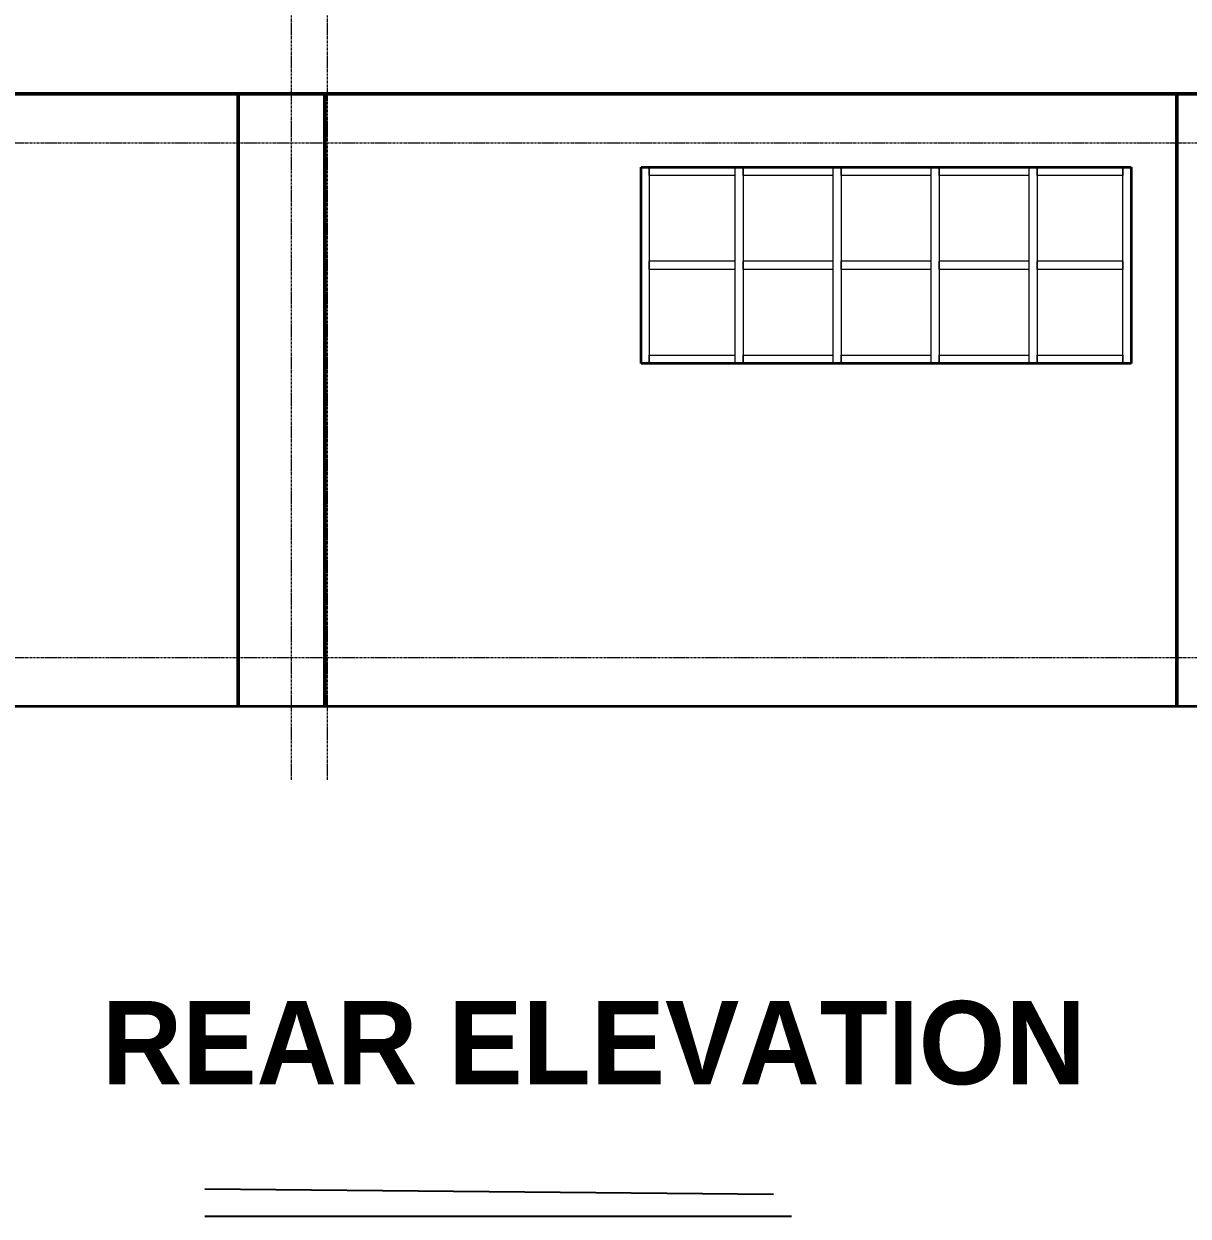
# Model space of a CAD drawing. Header units: inches. Extents: x 22 to 382261, y 22 to 371281.
# Drawn here: x 361736 to 368865, y 137666 to 144964 of the extents above; entities that cross this region are included whole.
import ezdxf

# ---------------------------------------------------------------- set-up
doc = ezdxf.new("R2010")
doc.units = ezdxf.units.IN
doc.header["$MEASUREMENT"] = 0
doc.linetypes.add('Grid Line 1_2_', pattern=[22.225, 12.7, -3.175, 3.175, -3.175])
for name, color, linetype, lineweight in [('A-FLOR', 192, 'Continuous', 9), ('A-FLOR-LEVL', 51, 'Continuous', 9), ('A-GLAZ-CWMG', 51, 'Continuous', 9), ('G-ANNO-TEXT', 231, 'Continuous', 9), ('I-WALL', 2, 'Continuous', 9), ('Q-CASE', 31, 'Continuous', 9), ('S-GRID', 1, 'Continuous', 9)]:
    doc.layers.add(name, color=color, linetype=linetype, lineweight=lineweight)
doc.styles.add('Century Gothic_B', font='GOTHICB.TTF', dxfattribs={"height": 510})

# ---------------------------------------------------------------- blocks, each defined once
blk = doc.blocks.new('Rectangular Mullion - 50 x 150mm-442057-Rear Elevation')
at = {"layer": 'A-GLAZ-CWMG'}
blk.add_line((-141.8, 2700), (-141.8, 3300), dxfattribs=at)
blk = doc.blocks.new('Rectangular Mullion - 50 x 150mm-V3-Rear Elevation')
at = {"layer": 'A-GLAZ-CWMG'}
for p, q in [((-666.8, 3250), (-666.8, 3300)), ((-141.8, 3300), (-141.8, 3250)), ((-141.8, 3250), (-666.8, 3250))]:
    blk.add_line(p, q, dxfattribs=at)
blk = doc.blocks.new('Rectangular Mullion - 50 x 150mm-442039-Rear Elevation')
at = {"layer": 'A-GLAZ-CWMG'}
blk.add_line((4008.2, 2700), (4008.2, 2100), dxfattribs=at)
blk = doc.blocks.new('Rectangular Mullion - 50 x 150mm-440585-Rear Elevation')
at = {"layer": 'A-GLAZ-CWMG'}
for p, q in [((-666.8, 2100), (-666.8, 2150)), ((-666.8, 2150), (-141.8, 2150)), ((-141.8, 2150), (-141.8, 2100))]:
    blk.add_line(p, q, dxfattribs=at)
blk = doc.blocks.new('Rectangular Mullion - 50 x 150mm-442032-Rear Elevation')
at = {"layer": 'A-GLAZ-CWMG'}
for p, q in [((-716.8, 2700), (-716.8, 2100)), ((-666.8, 2700), (-666.8, 2100))]:
    blk.add_line(p, q, dxfattribs=at)
blk = doc.blocks.new('Rectangular Mullion - 50 x 150mm-440587-Rear Elevation')
at = {"layer": 'A-GLAZ-CWMG'}
for p, q in [((-666.8, 2675), (-666.8, 2725)), ((-141.8, 2725), (-666.8, 2725)), ((-141.8, 2725), (-141.8, 2675)), ((-141.8, 2675), (-666.8, 2675))]:
    blk.add_line(p, q, dxfattribs=at)
blk = doc.blocks.new('Rectangular Mullion - 50 x 150mm-441106-Rear Elevation')
at = {"layer": 'A-GLAZ-CWMG'}
for p, q in [((-1266.8, 2675), (-1266.8, 2725)), ((-716.8, 2725), (-1266.8, 2725)), ((-716.8, 2725), (-716.8, 2675)), ((-716.8, 2675), (-1266.8, 2675))]:
    blk.add_line(p, q, dxfattribs=at)
blk = doc.blocks.new('Rectangular Mullion - 50 x 150mm-441107-Rear Elevation')
at = {"layer": 'A-GLAZ-CWMG'}
for p, q in [((-1266.8, 2100), (-1266.8, 2150)), ((-1266.8, 2150), (-716.8, 2150)), ((-716.8, 2150), (-716.8, 2100))]:
    blk.add_line(p, q, dxfattribs=at)
blk = doc.blocks.new('Rectangular Mullion - 50 x 150mm-442058-Rear Elevation')
at = {"layer": 'A-GLAZ-CWMG'}
blk.add_line((4008.2, 3300), (4008.2, 2700), dxfattribs=at)
blk = doc.blocks.new('Rectangular Mullion - 50 x 150mm-441108-Rear Elevation')
at = {"layer": 'A-GLAZ-CWMG'}
for p, q in [((-1266.8, 3250), (-1266.8, 3300)), ((-716.8, 3300), (-716.8, 3250)), ((-716.8, 3250), (-1266.8, 3250))]:
    blk.add_line(p, q, dxfattribs=at)
blk = doc.blocks.new('Rectangular Mullion - 50 x 150mm-442042-Rear Elevation')
at = {"layer": 'A-GLAZ-CWMG'}
blk.add_line((-141.8, 2100), (-141.8, 2700), dxfattribs=at)
blk = doc.blocks.new('Rectangular Mullion - 50 x 150mm-442052-Rear Elevation')
at = {"layer": 'A-GLAZ-CWMG'}
for p, q in [((-716.8, 3300), (-716.8, 2700)), ((-666.8, 3300), (-666.8, 2700))]:
    blk.add_line(p, q, dxfattribs=at)
blk = doc.blocks.new('Casework 24 - Casework 23-690569-Rear Elevation')
at = {"layer": 'Q-CASE', "lineweight": 50}
for p, q in [((1492.2, 0), (1492.2, 3750)), ((2022.2, 3750), (2022.2, 0)), ((7238.2, 0), (7238.2, 3750))]:
    blk.add_line(p, q, dxfattribs=at)

msp = doc.modelspace()

# ---------------------------------------------------------------- linework, layer by layer
for p, q in [((362844.9, 137833.6), (366325.7, 137800.3)), ((362843.3, 137665.8), (366436.3, 137666.1))]:
    msp.add_line(p, q)
at = {"layer": 'A-FLOR', "lineweight": 35}
msp.add_line((382260.9, 140786.1), (347298.3, 140786.1), dxfattribs=at)
at = {"layer": 'A-FLOR-LEVL', "linetype": 'Grid Line 1_2_'}
for p, q in [((349815.8, 144236.1), (381527.9, 144236.1)), ((349815.8, 141086.1), (380257.9, 141086.1)), ((349815.8, 140786.1), (380257.9, 140786.1))]:
    msp.add_line(p, q, dxfattribs=at)
at = {"layer": 'I-WALL', "lineweight": 50}
msp.add_line((358552.5, 144536.1), (373795, 144536.1), dxfattribs=at)
at = {"layer": 'I-WALL', "lineweight": 35}
for p, q in [((365515, 142886.1), (365515, 144086.1)), ((365515, 144086.1), (368515, 144086.1)), ((368515, 144086.1), (368515, 142886.1)), ((368515, 142886.1), (365515, 142886.1))]:
    msp.add_line(p, q, dxfattribs=at)
at = {"layer": 'S-GRID', "linetype": 'Grid Line 1_2_'}
for p, q in [((363375, 140336.1), (363375, 151491.9)), ((363595, 140336.1), (363595, 151491.9))]:
    msp.add_line(p, q, dxfattribs=at)

# ---------------------------------------------------------------- block references
at = {"layer": 'A-GLAZ-CWMG'}
for name, p in [('Rectangular Mullion - 50 x 150mm-V3-Rear Elevation', (366231.8, 140786.1)), ('Rectangular Mullion - 50 x 150mm-442058-Rear Elevation', (361556.8, 140786.1)), ('Rectangular Mullion - 50 x 150mm-442052-Rear Elevation', (366806.8, 140786.1)), ('Rectangular Mullion - 50 x 150mm-441108-Rear Elevation', (367406.8, 140786.1)), ('Rectangular Mullion - 50 x 150mm-442052-Rear Elevation', (367406.8, 140786.1)), ('Rectangular Mullion - 50 x 150mm-441108-Rear Elevation', (368006.8, 140786.1)), ('Rectangular Mullion - 50 x 150mm-442052-Rear Elevation', (368006.8, 140786.1)), ('Rectangular Mullion - 50 x 150mm-441108-Rear Elevation', (368606.8, 140786.1)), ('Rectangular Mullion - 50 x 150mm-442052-Rear Elevation', (368606.8, 140786.1)), ('Rectangular Mullion - 50 x 150mm-V3-Rear Elevation', (368606.8, 140786.1)), ('Rectangular Mullion - 50 x 150mm-442057-Rear Elevation', (368606.8, 140786.1)), ('Rectangular Mullion - 50 x 150mm-440587-Rear Elevation', (366231.8, 140786.1)), ('Rectangular Mullion - 50 x 150mm-441106-Rear Elevation', (367406.8, 140786.1)), ('Rectangular Mullion - 50 x 150mm-441106-Rear Elevation', (368006.8, 140786.1)), ('Rectangular Mullion - 50 x 150mm-441106-Rear Elevation', (368606.8, 140786.1)), ('Rectangular Mullion - 50 x 150mm-440587-Rear Elevation', (368606.8, 140786.1)), ('Rectangular Mullion - 50 x 150mm-442039-Rear Elevation', (361556.8, 140786.1)), ('Rectangular Mullion - 50 x 150mm-442032-Rear Elevation', (366806.8, 140786.1)), ('Rectangular Mullion - 50 x 150mm-442032-Rear Elevation', (367406.8, 140786.1)), ('Rectangular Mullion - 50 x 150mm-442032-Rear Elevation', (368006.8, 140786.1)), ('Rectangular Mullion - 50 x 150mm-442032-Rear Elevation', (368606.8, 140786.1)), ('Rectangular Mullion - 50 x 150mm-442042-Rear Elevation', (368606.8, 140786.1)), ('Rectangular Mullion - 50 x 150mm-440585-Rear Elevation', (366231.8, 140786.1)), ('Rectangular Mullion - 50 x 150mm-441107-Rear Elevation', (367406.8, 140786.1)), ('Rectangular Mullion - 50 x 150mm-441107-Rear Elevation', (368006.8, 140786.1)), ('Rectangular Mullion - 50 x 150mm-441107-Rear Elevation', (368606.8, 140786.1)), ('Rectangular Mullion - 50 x 150mm-440585-Rear Elevation', (368606.8, 140786.1))]:
    msp.add_blockref(name, p, dxfattribs=at)
at = {"layer": 'Q-CASE', "lineweight": 50}
msp.add_blockref('Casework 24 - Casework 23-690569-Rear Elevation', (361556.8, 140786.1), dxfattribs=at)

# ---------------------------------------------------------------- texts
at = {"layer": 'G-ANNO-TEXT', "color": 7, "insert": (362213.5, 138983), "char_height": 510, "width": 8395.272, "attachment_point": 1, "style": 'Century Gothic_B'}
msp.add_mtext('REAR ELEVATION', dxfattribs=at)

doc.saveas('drawing.dxf')
